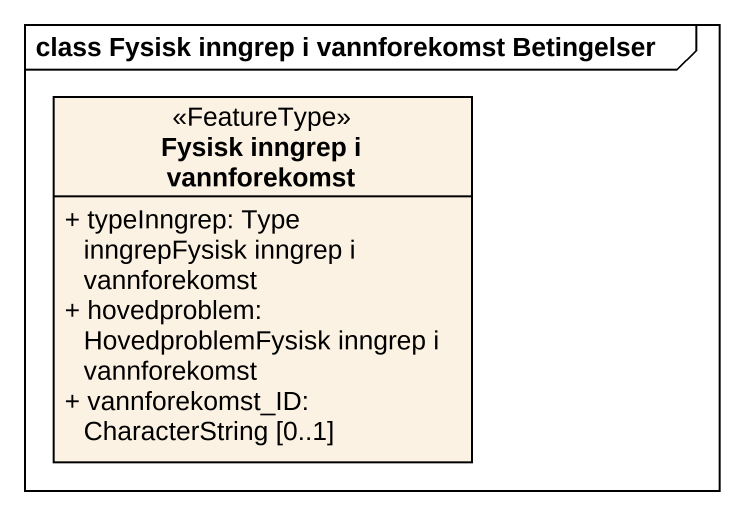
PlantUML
@startuml
mainframe class Fysisk inngrep i vannforekomst Betingelser
hide circle
hide empty members
skinparam classAttributeIconSize 0
class "Fysisk inngrep i vannforekomst" as Fysisk_inngrep_i <<FeatureType>> {
  + typeInngrep: Type inngrepFysisk inngrep i vannforekomst
  + hovedproblem: HovedproblemFysisk inngrep i vannforekomst
  + vannforekomst_ID: CharacterString [0..1]
}
@enduml
